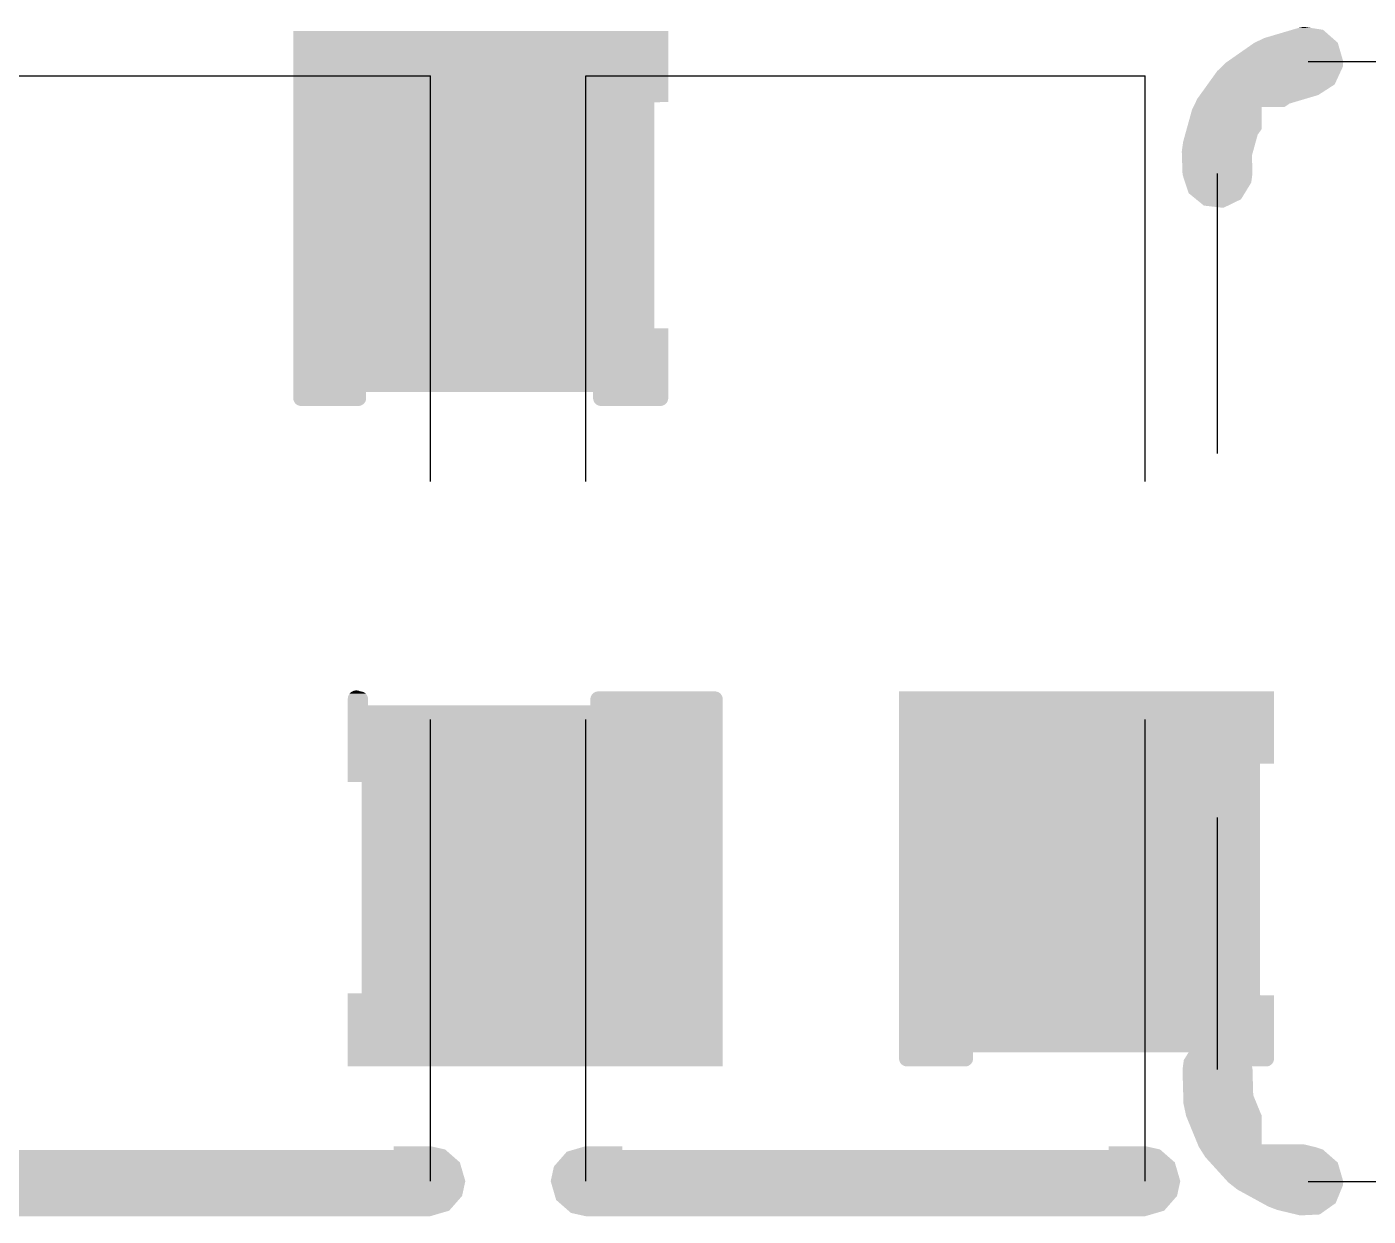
# Model space of a CAD drawing. Extents: x 0 to 3.48, y -0.08 to 2.34.
# Drawn here: x 1.6448 to 1.7406, y 0.239 to 0.324 of the extents above; entities that cross this region are included whole.
import ezdxf

# ---------------------------------------------------------------- set-up
doc = ezdxf.new("R2010")
doc.units = 0
doc.layers.add('GBS', color=7, linetype='Continuous')
doc.layers.add('GTO', color=7, linetype='Continuous')

msp = doc.modelspace()

# ---------------------------------------------------------------- linework, layer by layer
at = {"layer": 'GBS'}
for points in [[(1.663803, 0.323698), (1.663805, 0.323699), (1.690601, 0.323698), (1.690599, 0.323699)], [(1.663803, 0.323696), (1.663803, 0.323698), (1.690602, 0.323696), (1.690601, 0.323698)], [(1.663803, 0.318615), (1.663803, 0.323696), (1.690601, 0.318615), (1.690602, 0.323696)], [(1.663805, 0.323699), (1.663806, 0.3237), (1.690597, 0.323699), (1.663806, 0.3237)], [(1.663805, 0.323699), (1.663805, 0.323699), (1.690599, 0.323699), (1.690597, 0.323699)], [(1.663802, 0.30245), (1.663803, 0.318601), (1.689603, 0.30245), (1.689602, 0.318601)], [(1.663803, 0.318612), (1.663803, 0.318615), (1.690601, 0.318612), (1.690601, 0.318615)], [(1.663803, 0.31861), (1.663803, 0.318612), (1.690597, 0.31861), (1.690601, 0.318612)], [(1.663803, 0.318609), (1.663803, 0.31861), (1.68961, 0.318609), (1.690597, 0.31861)], [(1.663803, 0.318601), (1.663803, 0.318609), (1.689602, 0.318601), (1.68961, 0.318609)], [(1.663802, 0.302442), (1.663802, 0.30245), (1.689611, 0.302442), (1.689603, 0.30245)], [(1.663802, 0.302441), (1.663802, 0.302442), (1.690597, 0.302441), (1.689611, 0.302442)], [(1.663802, 0.302438), (1.663802, 0.302441), (1.690602, 0.302438), (1.690599, 0.302441)], [(1.663802, 0.302441), (1.663802, 0.302441), (1.690599, 0.302441), (1.690597, 0.302441)], [(1.663802, 0.2979), (1.663802, 0.302438), (1.690602, 0.2979), (1.690602, 0.302438)], [(1.663802, 0.297899), (1.663802, 0.2979), (1.66902, 0.297899), (1.685226, 0.2979)], [(1.663802, 0.297891), (1.663802, 0.297899), (1.669012, 0.297891), (1.66902, 0.297899)], [(1.663802, 0.297462), (1.663802, 0.297891), (1.669012, 0.297462), (1.669012, 0.297891)], [(1.663804, 0.297415), (1.663802, 0.297462), (1.66901, 0.297415), (1.669012, 0.297462)], [(1.663804, 0.297413), (1.663804, 0.297415), (1.66901, 0.297413), (1.66901, 0.297415)], [(1.663811, 0.297366), (1.663804, 0.297413), (1.669003, 0.297366), (1.66901, 0.297413)], [(1.663811, 0.297364), (1.663811, 0.297366), (1.669003, 0.297364), (1.669003, 0.297366)], [(1.663821, 0.297318), (1.663811, 0.297364), (1.668993, 0.297318), (1.669003, 0.297364)], [(1.663822, 0.297316), (1.663821, 0.297318), (1.668992, 0.297316), (1.668993, 0.297318)], [(1.663836, 0.297271), (1.663822, 0.297316), (1.668978, 0.297271), (1.668992, 0.297316)], [(1.663836, 0.29727), (1.663836, 0.297271), (1.668978, 0.29727), (1.668978, 0.297271)], [(1.663855, 0.297226), (1.663836, 0.29727), (1.668959, 0.297226), (1.668978, 0.29727)], [(1.663855, 0.297224), (1.663855, 0.297226), (1.668959, 0.297224), (1.668959, 0.297226)], [(1.663877, 0.297182), (1.663855, 0.297224), (1.668937, 0.297182), (1.668959, 0.297224)], [(1.685234, 0.297892), (1.685226, 0.2979), (1.690602, 0.297892), (1.690602, 0.2979)], [(1.685235, 0.297463), (1.685234, 0.297892), (1.690602, 0.297463), (1.690602, 0.297892)], [(1.685235, 0.297462), (1.685235, 0.297463), (1.690602, 0.297462), (1.690602, 0.297463)], [(1.685237, 0.297415), (1.685235, 0.297462), (1.6906, 0.297415), (1.690602, 0.297462)], [(1.685237, 0.297413), (1.685237, 0.297415), (1.6906, 0.297413), (1.6906, 0.297415)], [(1.685243, 0.297366), (1.685237, 0.297413), (1.690593, 0.297366), (1.6906, 0.297413)], [(1.685244, 0.297364), (1.685243, 0.297366), (1.690593, 0.297364), (1.690593, 0.297366)], [(1.685254, 0.297318), (1.685244, 0.297364), (1.690583, 0.297318), (1.690593, 0.297364)], [(1.685254, 0.297316), (1.685254, 0.297318), (1.690582, 0.297316), (1.690583, 0.297318)], [(1.685269, 0.297271), (1.685254, 0.297316), (1.690568, 0.297271), (1.690582, 0.297316)], [(1.685269, 0.29727), (1.685269, 0.297271), (1.690568, 0.29727), (1.690568, 0.297271)], [(1.685287, 0.297226), (1.685269, 0.29727), (1.690549, 0.297226), (1.690568, 0.29727)], [(1.685288, 0.297224), (1.685287, 0.297226), (1.690549, 0.297224), (1.690549, 0.297226)], [(1.68531, 0.297182), (1.685288, 0.297224), (1.690527, 0.297182), (1.690549, 0.297224)], [(1.663878, 0.297181), (1.663877, 0.297182), (1.668936, 0.297181), (1.668937, 0.297182)], [(1.663903, 0.297141), (1.663878, 0.297181), (1.66891, 0.297141), (1.668936, 0.297181)], [(1.663904, 0.297139), (1.663903, 0.297141), (1.66891, 0.297139), (1.66891, 0.297141)], [(1.663933, 0.297102), (1.663904, 0.297139), (1.668881, 0.297102), (1.66891, 0.297139)], [(1.663935, 0.2971), (1.663933, 0.297102), (1.66888, 0.2971), (1.668881, 0.297102)], [(1.663966, 0.297065), (1.663935, 0.2971), (1.668848, 0.297065), (1.66888, 0.2971)], [(1.663968, 0.297064), (1.663966, 0.297065), (1.668846, 0.297064), (1.668848, 0.297065)], [(1.664002, 0.297032), (1.663968, 0.297064), (1.668811, 0.297032), (1.668846, 0.297064)], [(1.664004, 0.297031), (1.664002, 0.297032), (1.66881, 0.297031), (1.668811, 0.297032)], [(1.664041, 0.297002), (1.664004, 0.297031), (1.668772, 0.297002), (1.66881, 0.297031)], [(1.664043, 0.297001), (1.664041, 0.297002), (1.668771, 0.297001), (1.668772, 0.297002)], [(1.664083, 0.296976), (1.664043, 0.297001), (1.668731, 0.296976), (1.668771, 0.297001)], [(1.664085, 0.296975), (1.664083, 0.296976), (1.66873, 0.296975), (1.668731, 0.296976)], [(1.664126, 0.296953), (1.664085, 0.296975), (1.668687, 0.296953), (1.66873, 0.296975)], [(1.664128, 0.296952), (1.664126, 0.296953), (1.668686, 0.296952), (1.668687, 0.296953)], [(1.664172, 0.296934), (1.664128, 0.296952), (1.668642, 0.296934), (1.668686, 0.296952)], [(1.664173, 0.296934), (1.664172, 0.296934), (1.668641, 0.296934), (1.668642, 0.296934)], [(1.664219, 0.29692), (1.664173, 0.296934), (1.668595, 0.29692), (1.668641, 0.296934)], [(1.664221, 0.296919), (1.664219, 0.29692), (1.668594, 0.296919), (1.668595, 0.29692)], [(1.664266, 0.296909), (1.664221, 0.296919), (1.668547, 0.296909), (1.668594, 0.296919)], [(1.664268, 0.296909), (1.664266, 0.296909), (1.668546, 0.296909), (1.668547, 0.296909)], [(1.664315, 0.296902), (1.664268, 0.296909), (1.668499, 0.296902), (1.668546, 0.296909)], [(1.66432, 0.296902), (1.664315, 0.296902), (1.668497, 0.296902), (1.668499, 0.296902)], [(1.664365, 0.2969), (1.66432, 0.296902), (1.668449, 0.2969), (1.668497, 0.296902)], [(1.685311, 0.297181), (1.68531, 0.297182), (1.690526, 0.297181), (1.690527, 0.297182)], [(1.685336, 0.297141), (1.685311, 0.297181), (1.6905, 0.297141), (1.690526, 0.297181)], [(1.685337, 0.297139), (1.685336, 0.297141), (1.6905, 0.297139), (1.6905, 0.297141)], [(1.685366, 0.297102), (1.685337, 0.297139), (1.690471, 0.297102), (1.6905, 0.297139)], [(1.685367, 0.2971), (1.685366, 0.297102), (1.69047, 0.2971), (1.690471, 0.297102)], [(1.685399, 0.297066), (1.685367, 0.2971), (1.690438, 0.297066), (1.69047, 0.2971)], [(1.685401, 0.297064), (1.685399, 0.297066), (1.690436, 0.297064), (1.690438, 0.297066)], [(1.685435, 0.297033), (1.685401, 0.297064), (1.690402, 0.297033), (1.690436, 0.297064)], [(1.685436, 0.297031), (1.685435, 0.297033), (1.6904, 0.297031), (1.690402, 0.297033)], [(1.685474, 0.297003), (1.685436, 0.297031), (1.690363, 0.297003), (1.6904, 0.297031)], [(1.685476, 0.297001), (1.685474, 0.297003), (1.690361, 0.297001), (1.690363, 0.297003)], [(1.685515, 0.296976), (1.685476, 0.297001), (1.690321, 0.296976), (1.690361, 0.297001)], [(1.685517, 0.296975), (1.685515, 0.296976), (1.69032, 0.296975), (1.690321, 0.296976)], [(1.685558, 0.296953), (1.685517, 0.296975), (1.690278, 0.296953), (1.69032, 0.296975)], [(1.68556, 0.296952), (1.685558, 0.296953), (1.690276, 0.296952), (1.690278, 0.296953)], [(1.685604, 0.296934), (1.68556, 0.296952), (1.690232, 0.296934), (1.690276, 0.296952)], [(1.685606, 0.296934), (1.685604, 0.296934), (1.690231, 0.296934), (1.690232, 0.296934)], [(1.685651, 0.29692), (1.685606, 0.296934), (1.690186, 0.29692), (1.690231, 0.296934)], [(1.685653, 0.296919), (1.685651, 0.29692), (1.690184, 0.296919), (1.690186, 0.29692)], [(1.685698, 0.296909), (1.685653, 0.296919), (1.690137, 0.296909), (1.690184, 0.296919)], [(1.685701, 0.296909), (1.685698, 0.296909), (1.690136, 0.296909), (1.690137, 0.296909)], [(1.685747, 0.296902), (1.685701, 0.296909), (1.690089, 0.296902), (1.690136, 0.296909)], [(1.685752, 0.296902), (1.685747, 0.296902), (1.690087, 0.296902), (1.690089, 0.296902)], [(1.685796, 0.2969), (1.685752, 0.296902), (1.69004, 0.2969), (1.690087, 0.296902)], [(1.667716, 0.276096), (1.667724, 0.276128), (1.66913, 0.276096), (1.669119, 0.276128)], [(1.667724, 0.276128), (1.667729, 0.276147), (1.669119, 0.276128), (1.669112, 0.276147)], [(1.667729, 0.276147), (1.667739, 0.276174), (1.669112, 0.276147), (1.669101, 0.276174)], [(1.667739, 0.276174), (1.667747, 0.276197), (1.669101, 0.276174), (1.669089, 0.276197)], [(1.667747, 0.276197), (1.667757, 0.276217), (1.669089, 0.276197), (1.669078, 0.276217)], [(1.667757, 0.276217), (1.66777, 0.276245), (1.669078, 0.276217), (1.669061, 0.276245)], [(1.66777, 0.276245), (1.667778, 0.276259), (1.669061, 0.276245), (1.669052, 0.276259)], [(1.667778, 0.276259), (1.667796, 0.276291), (1.669052, 0.276259), (1.669028, 0.276291)], [(1.667796, 0.276291), (1.667801, 0.276298), (1.669028, 0.276291), (1.669022, 0.276298)], [(1.667801, 0.276298), (1.667827, 0.276334), (1.669022, 0.276298), (1.668989, 0.276334)], [(1.667827, 0.276334), (1.667855, 0.276367), (1.668989, 0.276334), (1.668953, 0.276367)], [(1.667855, 0.276367), (1.667861, 0.276374), (1.668953, 0.276367), (1.668944, 0.276374)], [(1.667861, 0.276374), (1.667884, 0.276397), (1.668944, 0.276374), (1.668914, 0.276397)], [(1.667884, 0.276397), (1.667898, 0.276412), (1.668914, 0.276397), (1.668892, 0.276412)], [(1.667898, 0.276412), (1.667912, 0.276424), (1.668892, 0.276412), (1.668873, 0.276424)], [(1.667912, 0.276424), (1.667938, 0.276446), (1.668873, 0.276424), (1.668831, 0.276446)], [(1.667938, 0.276446), (1.66794, 0.276447), (1.668831, 0.276446), (1.668829, 0.276447)], [(1.66794, 0.276447), (1.667967, 0.276466), (1.668829, 0.276447), (1.668784, 0.276466)], [(1.667967, 0.276466), (1.667982, 0.276476), (1.668784, 0.276466), (1.668751, 0.276476)], [(1.667982, 0.276476), (1.667989, 0.27648), (1.668751, 0.276476), (1.668737, 0.27648)], [(1.667989, 0.27648), (1.668008, 0.276491), (1.668737, 0.27648), (1.668689, 0.276491)], [(1.668008, 0.276491), (1.668019, 0.276498), (1.668689, 0.276491), (1.668641, 0.276498)], [(1.668019, 0.276498), (1.668024, 0.2765), (1.668641, 0.276498), (1.668592, 0.2765)], [(1.668024, 0.2765), (1.668025, 0.276501), (1.668592, 0.2765), (1.668589, 0.276501)], [(1.668025, 0.276501), (1.668028, 0.276502), (1.668589, 0.276501), (1.668586, 0.276502)], [(1.668028, 0.276502), (1.668075, 0.276525), (1.668586, 0.276502), (1.668539, 0.276525)], [(1.668075, 0.276525), (1.668076, 0.276525), (1.668539, 0.276525), (1.668538, 0.276525)], [(1.668076, 0.276525), (1.668125, 0.276543), (1.668538, 0.276525), (1.668489, 0.276543)], [(1.668125, 0.276543), (1.668176, 0.276556), (1.668489, 0.276543), (1.668438, 0.276556)], [(1.668176, 0.276556), (1.668227, 0.276565), (1.668438, 0.276556), (1.668386, 0.276565)], [(1.668227, 0.276565), (1.668228, 0.276566), (1.668386, 0.276565), (1.668384, 0.276566)], [(1.668228, 0.276566), (1.668281, 0.27657), (1.668384, 0.276566), (1.668334, 0.27657)], [(1.685061, 0.276084), (1.685075, 0.276128), (1.694482, 0.276084), (1.694468, 0.276128)], [(1.685075, 0.276131), (1.685093, 0.276174), (1.694467, 0.276131), (1.69445, 0.276174)], [(1.685075, 0.276128), (1.685075, 0.276131), (1.694468, 0.276128), (1.694467, 0.276131)], [(1.685093, 0.276174), (1.685094, 0.276177), (1.69445, 0.276174), (1.694448, 0.276177)], [(1.685094, 0.276177), (1.685116, 0.276217), (1.694448, 0.276177), (1.694427, 0.276217)], [(1.685116, 0.276217), (1.685117, 0.27622), (1.694427, 0.276217), (1.694426, 0.27622)], [(1.685117, 0.27622), (1.685142, 0.276259), (1.694426, 0.27622), (1.694401, 0.276259)], [(1.685142, 0.276259), (1.685143, 0.276261), (1.694401, 0.276259), (1.694399, 0.276261)], [(1.685143, 0.276261), (1.685172, 0.276298), (1.694399, 0.276261), (1.694371, 0.276298)], [(1.685172, 0.276298), (1.685174, 0.2763), (1.694371, 0.276298), (1.694369, 0.2763)], [(1.685174, 0.2763), (1.685205, 0.276334), (1.694369, 0.2763), (1.694338, 0.276334)], [(1.685205, 0.276334), (1.685207, 0.276336), (1.694338, 0.276334), (1.694336, 0.276336)], [(1.685207, 0.276336), (1.685241, 0.276367), (1.694336, 0.276336), (1.694302, 0.276367)], [(1.685241, 0.276367), (1.685243, 0.276369), (1.694302, 0.276367), (1.6943, 0.276369)], [(1.685243, 0.276369), (1.68528, 0.276397), (1.6943, 0.276369), (1.694263, 0.276397)], [(1.68528, 0.276397), (1.685282, 0.276399), (1.694263, 0.276397), (1.694261, 0.276399)], [(1.685282, 0.276399), (1.685321, 0.276424), (1.694261, 0.276399), (1.694222, 0.276424)], [(1.685321, 0.276424), (1.685323, 0.276425), (1.694222, 0.276424), (1.694219, 0.276425)], [(1.685323, 0.276425), (1.685365, 0.276447), (1.694219, 0.276425), (1.694178, 0.276447)], [(1.685365, 0.276447), (1.685367, 0.276448), (1.694178, 0.276447), (1.694176, 0.276448)], [(1.685367, 0.276448), (1.68541, 0.276466), (1.694176, 0.276448), (1.694133, 0.276466)], [(1.68541, 0.276466), (1.685412, 0.276467), (1.694133, 0.276466), (1.69413, 0.276467)], [(1.685412, 0.276467), (1.685456, 0.27648), (1.69413, 0.276467), (1.694086, 0.27648)], [(1.685456, 0.27648), (1.685459, 0.276481), (1.694086, 0.27648), (1.694082, 0.276481)], [(1.685459, 0.276481), (1.685505, 0.276491), (1.694082, 0.276481), (1.694038, 0.276491)], [(1.685505, 0.276491), (1.685507, 0.276492), (1.694038, 0.276491), (1.694036, 0.276492)], [(1.685507, 0.276492), (1.685553, 0.276498), (1.694036, 0.276492), (1.69399, 0.276498)], [(1.685553, 0.276498), (1.685556, 0.276498), (1.69399, 0.276498), (1.693983, 0.276498)], [(1.685556, 0.276498), (1.685604, 0.2765), (1.693983, 0.276498), (1.693941, 0.2765)], [(1.707103, 0.276498), (1.707105, 0.276499), (1.733901, 0.276498), (1.733899, 0.276499)], [(1.707103, 0.276496), (1.707103, 0.276498), (1.733902, 0.276496), (1.733901, 0.276498)], [(1.707103, 0.27134), (1.707103, 0.276496), (1.733901, 0.27134), (1.733902, 0.276496)], [(1.707105, 0.276499), (1.707106, 0.2765), (1.733898, 0.276499), (1.707106, 0.2765)], [(1.707105, 0.276499), (1.707105, 0.276499), (1.733899, 0.276499), (1.733898, 0.276499)], [(1.667702, 0.27599), (1.667706, 0.276034), (1.66915, 0.27599), (1.669145, 0.276034)], [(1.667702, 0.275985), (1.667702, 0.27599), (1.669151, 0.275985), (1.66915, 0.27599)], [(1.667702, 0.275938), (1.667702, 0.275985), (1.669153, 0.275938), (1.669151, 0.275985)], [(1.667702, 0.275508), (1.667702, 0.275938), (1.669154, 0.275508), (1.669153, 0.275938)], [(1.667702, 0.2755), (1.667702, 0.275508), (1.669162, 0.2755), (1.669154, 0.275508)], [(1.667702, 0.270036), (1.667702, 0.2755), (1.694502, 0.270036), (1.694502, 0.2755)], [(1.667706, 0.276034), (1.667707, 0.276044), (1.669145, 0.276034), (1.669142, 0.276044)], [(1.667707, 0.276044), (1.667713, 0.276082), (1.669142, 0.276044), (1.669134, 0.276082)], [(1.667713, 0.276082), (1.667716, 0.276096), (1.669134, 0.276082), (1.66913, 0.276096)], [(1.669162, 0.2755), (1.685033, 0.275501), (1.694502, 0.2755), (1.694502, 0.275501)], [(1.685033, 0.275501), (1.685041, 0.275509), (1.694502, 0.275501), (1.694502, 0.275509)], [(1.685041, 0.275939), (1.685043, 0.275985), (1.694502, 0.275939), (1.6945, 0.275985)], [(1.685041, 0.275938), (1.685041, 0.275939), (1.694502, 0.275938), (1.694502, 0.275939)], [(1.685041, 0.275509), (1.685041, 0.275938), (1.694502, 0.275509), (1.694502, 0.275938)], [(1.685043, 0.275988), (1.685049, 0.276034), (1.6945, 0.275988), (1.694494, 0.276034)], [(1.685043, 0.275985), (1.685043, 0.275988), (1.6945, 0.275985), (1.6945, 0.275988)], [(1.685049, 0.276034), (1.68505, 0.276037), (1.694494, 0.276034), (1.694493, 0.276037)], [(1.68505, 0.276037), (1.68506, 0.276082), (1.694493, 0.276037), (1.694483, 0.276082)], [(1.68506, 0.276082), (1.685061, 0.276084), (1.694483, 0.276082), (1.694482, 0.276084)], [(1.707102, 0.254801), (1.707103, 0.271326), (1.732903, 0.254801), (1.732902, 0.271326)], [(1.707103, 0.271338), (1.707103, 0.27134), (1.733901, 0.271338), (1.733901, 0.27134)], [(1.707103, 0.271335), (1.707103, 0.271338), (1.733897, 0.271335), (1.733901, 0.271338)], [(1.707103, 0.271334), (1.707103, 0.271335), (1.73291, 0.271334), (1.733897, 0.271335)], [(1.707103, 0.271326), (1.707103, 0.271334), (1.732902, 0.271326), (1.73291, 0.271334)], [(1.667704, 0.270032), (1.667702, 0.270036), (1.694502, 0.270032), (1.694502, 0.270036)], [(1.668693, 0.270031), (1.667706, 0.270032), (1.694502, 0.270031), (1.694502, 0.270032)], [(1.668701, 0.270023), (1.668693, 0.270031), (1.694502, 0.270023), (1.694502, 0.270031)], [(1.668702, 0.254926), (1.668701, 0.270023), (1.694501, 0.254926), (1.694502, 0.270023)], [(1.667702, 0.249705), (1.667703, 0.254913), (1.694501, 0.249705), (1.694501, 0.254913)], [(1.667703, 0.254915), (1.667706, 0.254917), (1.694501, 0.254915), (1.694501, 0.254917)], [(1.667703, 0.254913), (1.667703, 0.254915), (1.694501, 0.254913), (1.694501, 0.254915)], [(1.667706, 0.254917), (1.668694, 0.254918), (1.694501, 0.254917), (1.694501, 0.254918)], [(1.668694, 0.254918), (1.668702, 0.254926), (1.694501, 0.254918), (1.694501, 0.254926)], [(1.707102, 0.254793), (1.707102, 0.254801), (1.732911, 0.254793), (1.732903, 0.254801)], [(1.707102, 0.254792), (1.707102, 0.254793), (1.733898, 0.254792), (1.732911, 0.254793)], [(1.707102, 0.254789), (1.707102, 0.254792), (1.733902, 0.254789), (1.733899, 0.254792)], [(1.707102, 0.254792), (1.707102, 0.254792), (1.733899, 0.254792), (1.733898, 0.254792)], [(1.707102, 0.2507), (1.707102, 0.254789), (1.733902, 0.2507), (1.733902, 0.254789)], [(1.707102, 0.250699), (1.707102, 0.2507), (1.712399, 0.250699), (1.728627, 0.2507)], [(1.707102, 0.250691), (1.707102, 0.250699), (1.712391, 0.250691), (1.712399, 0.250699)], [(1.707102, 0.250262), (1.707102, 0.250691), (1.712391, 0.250262), (1.712391, 0.250691)], [(1.707104, 0.250215), (1.707102, 0.250262), (1.712389, 0.250215), (1.712391, 0.250262)], [(1.728635, 0.250692), (1.728627, 0.2507), (1.733902, 0.250692), (1.733902, 0.2507)], [(1.728636, 0.250263), (1.728635, 0.250692), (1.733902, 0.250263), (1.733902, 0.250692)], [(1.728636, 0.250262), (1.728636, 0.250263), (1.733902, 0.250262), (1.733902, 0.250263)], [(1.728638, 0.250215), (1.728636, 0.250262), (1.7339, 0.250215), (1.733902, 0.250262)], [(1.667703, 0.249704), (1.667702, 0.249705), (1.694501, 0.249704), (1.694501, 0.249705)], [(1.667704, 0.249703), (1.667703, 0.249704), (1.694501, 0.249703), (1.694501, 0.249704)], [(1.667704, 0.249701), (1.667704, 0.249703), (1.694499, 0.249701), (1.694501, 0.249703)], [(1.667706, 0.249701), (1.667704, 0.249701), (1.694498, 0.249701), (1.694499, 0.249701)], [(1.694497, 0.2497), (1.667706, 0.249701), (1.694497, 0.2497), (1.694498, 0.249701)], [(1.707104, 0.250213), (1.707104, 0.250215), (1.712389, 0.250213), (1.712389, 0.250215)], [(1.707111, 0.250166), (1.707104, 0.250213), (1.712382, 0.250166), (1.712389, 0.250213)], [(1.707111, 0.250164), (1.707111, 0.250166), (1.712382, 0.250164), (1.712382, 0.250166)], [(1.707121, 0.250118), (1.707111, 0.250164), (1.712372, 0.250118), (1.712382, 0.250164)], [(1.707122, 0.250117), (1.707121, 0.250118), (1.712371, 0.250117), (1.712372, 0.250118)], [(1.707136, 0.250071), (1.707122, 0.250117), (1.712357, 0.250071), (1.712371, 0.250117)], [(1.707137, 0.25007), (1.707136, 0.250071), (1.712357, 0.25007), (1.712357, 0.250071)], [(1.707154, 0.250026), (1.707137, 0.25007), (1.712338, 0.250026), (1.712357, 0.25007)], [(1.707155, 0.250024), (1.707154, 0.250026), (1.712338, 0.250024), (1.712338, 0.250026)], [(1.707177, 0.249982), (1.707155, 0.250024), (1.712316, 0.249982), (1.712338, 0.250024)], [(1.707178, 0.249981), (1.707177, 0.249982), (1.712315, 0.249981), (1.712316, 0.249982)], [(1.707203, 0.249941), (1.707178, 0.249981), (1.712289, 0.249941), (1.712315, 0.249981)], [(1.707205, 0.249939), (1.707203, 0.249941), (1.712289, 0.249939), (1.712289, 0.249941)], [(1.707233, 0.249902), (1.707205, 0.249939), (1.71226, 0.249902), (1.712289, 0.249939)], [(1.707235, 0.2499), (1.707233, 0.249902), (1.712259, 0.2499), (1.71226, 0.249902)], [(1.707266, 0.249866), (1.707235, 0.2499), (1.712227, 0.249866), (1.712259, 0.2499)], [(1.707268, 0.249864), (1.707266, 0.249866), (1.712225, 0.249864), (1.712227, 0.249866)], [(1.707302, 0.249832), (1.707268, 0.249864), (1.71219, 0.249832), (1.712225, 0.249864)], [(1.707304, 0.249831), (1.707302, 0.249832), (1.712189, 0.249831), (1.71219, 0.249832)], [(1.707341, 0.249802), (1.707304, 0.249831), (1.712152, 0.249802), (1.712189, 0.249831)], [(1.707343, 0.249801), (1.707341, 0.249802), (1.71215, 0.249801), (1.712152, 0.249802)], [(1.707383, 0.249776), (1.707343, 0.249801), (1.71211, 0.249776), (1.71215, 0.249801)], [(1.707385, 0.249775), (1.707383, 0.249776), (1.712109, 0.249775), (1.71211, 0.249776)], [(1.707426, 0.249753), (1.707385, 0.249775), (1.712066, 0.249753), (1.712109, 0.249775)], [(1.707428, 0.249752), (1.707426, 0.249753), (1.712065, 0.249752), (1.712066, 0.249753)], [(1.707472, 0.249734), (1.707428, 0.249752), (1.712021, 0.249734), (1.712065, 0.249752)], [(1.707473, 0.249734), (1.707472, 0.249734), (1.71202, 0.249734), (1.712021, 0.249734)], [(1.707519, 0.24972), (1.707473, 0.249734), (1.711974, 0.24972), (1.71202, 0.249734)], [(1.707521, 0.249719), (1.707519, 0.24972), (1.711973, 0.249719), (1.711974, 0.24972)], [(1.707566, 0.249709), (1.707521, 0.249719), (1.711926, 0.249709), (1.711973, 0.249719)], [(1.707568, 0.249709), (1.707566, 0.249709), (1.711925, 0.249709), (1.711926, 0.249709)], [(1.707615, 0.249702), (1.707568, 0.249709), (1.711878, 0.249702), (1.711925, 0.249709)], [(1.70762, 0.249702), (1.707615, 0.249702), (1.711876, 0.249702), (1.711878, 0.249702)], [(1.707664, 0.2497), (1.70762, 0.249702), (1.711828, 0.2497), (1.711876, 0.249702)], [(1.728638, 0.250213), (1.728638, 0.250215), (1.733899, 0.250213), (1.7339, 0.250215)], [(1.728644, 0.250166), (1.728638, 0.250213), (1.733893, 0.250166), (1.733899, 0.250213)], [(1.728645, 0.250164), (1.728644, 0.250166), (1.733893, 0.250164), (1.733893, 0.250166)], [(1.728655, 0.250118), (1.728645, 0.250164), (1.733883, 0.250118), (1.733893, 0.250164)], [(1.728655, 0.250117), (1.728655, 0.250118), (1.733882, 0.250117), (1.733883, 0.250118)], [(1.728669, 0.250071), (1.728655, 0.250117), (1.733868, 0.250071), (1.733882, 0.250117)], [(1.72867, 0.25007), (1.728669, 0.250071), (1.733868, 0.25007), (1.733868, 0.250071)], [(1.728688, 0.250026), (1.72867, 0.25007), (1.73385, 0.250026), (1.733868, 0.25007)], [(1.728689, 0.250024), (1.728688, 0.250026), (1.733849, 0.250024), (1.73385, 0.250026)], [(1.728711, 0.249982), (1.728689, 0.250024), (1.733827, 0.249982), (1.733849, 0.250024)], [(1.728712, 0.249981), (1.728711, 0.249982), (1.733826, 0.249981), (1.733827, 0.249982)], [(1.728737, 0.249941), (1.728712, 0.249981), (1.733801, 0.249941), (1.733826, 0.249981)], [(1.728738, 0.249939), (1.728737, 0.249941), (1.733799, 0.249939), (1.733801, 0.249941)], [(1.728767, 0.249902), (1.728738, 0.249939), (1.733771, 0.249902), (1.733799, 0.249939)], [(1.728768, 0.2499), (1.728767, 0.249902), (1.73377, 0.2499), (1.733771, 0.249902)], [(1.7288, 0.249866), (1.728768, 0.2499), (1.733738, 0.249866), (1.73377, 0.2499)], [(1.728801, 0.249864), (1.7288, 0.249866), (1.733736, 0.249864), (1.733738, 0.249866)], [(1.728836, 0.249833), (1.728801, 0.249864), (1.733702, 0.249833), (1.733736, 0.249864)], [(1.728837, 0.249831), (1.728836, 0.249833), (1.7337, 0.249831), (1.733702, 0.249833)], [(1.728875, 0.249803), (1.728837, 0.249831), (1.733663, 0.249803), (1.7337, 0.249831)], [(1.728877, 0.249801), (1.728875, 0.249803), (1.733661, 0.249801), (1.733663, 0.249803)], [(1.728916, 0.249776), (1.728877, 0.249801), (1.733621, 0.249776), (1.733661, 0.249801)], [(1.728918, 0.249775), (1.728916, 0.249776), (1.73362, 0.249775), (1.733621, 0.249776)], [(1.72896, 0.249753), (1.728918, 0.249775), (1.733578, 0.249753), (1.73362, 0.249775)], [(1.728962, 0.249752), (1.72896, 0.249753), (1.733576, 0.249752), (1.733578, 0.249753)], [(1.729005, 0.249734), (1.728962, 0.249752), (1.733532, 0.249734), (1.733576, 0.249752)], [(1.729007, 0.249734), (1.729005, 0.249734), (1.733531, 0.249734), (1.733532, 0.249734)], [(1.729052, 0.24972), (1.729007, 0.249734), (1.733486, 0.24972), (1.733531, 0.249734)], [(1.729055, 0.249719), (1.729052, 0.24972), (1.733484, 0.249719), (1.733486, 0.24972)], [(1.7291, 0.249709), (1.729055, 0.249719), (1.733437, 0.249709), (1.733484, 0.249719)], [(1.729102, 0.249709), (1.7291, 0.249709), (1.733436, 0.249709), (1.733437, 0.249709)], [(1.729148, 0.249702), (1.729102, 0.249709), (1.733389, 0.249702), (1.733436, 0.249709)], [(1.729153, 0.249702), (1.729148, 0.249702), (1.733387, 0.249702), (1.733389, 0.249702)], [(1.729197, 0.2497), (1.729153, 0.249702), (1.73334, 0.2497), (1.733387, 0.249702)]]:
    msp.add_solid(points, dxfattribs=at)
at = {"layer": 'GTO'}
for points in [[(1.736348, 0.321515), (1.764457, 0.321515)], [(1.633602, 0.3205), (1.673602, 0.3205)], [(1.673602, 0.2915), (1.673602, 0.3205)], [(1.684702, 0.2915), (1.684702, 0.3205)], [(1.684702, 0.3205), (1.724702, 0.3205)], [(1.724702, 0.2915), (1.724702, 0.3205)], [(1.729861, 0.293504), (1.729861, 0.313512)], [(1.673602, 0.2415), (1.673602, 0.2745)], [(1.684702, 0.2415), (1.684702, 0.2745)], [(1.724702, 0.2415), (1.724702, 0.2745)], [(1.729861, 0.249488), (1.729861, 0.267495)], [(1.736348, 0.241485), (1.764457, 0.241485)]]:
    msp.add_lwpolyline(points, dxfattribs=at)
for points in [[(1.732514, 0.322859), (1.733198, 0.323189), (1.738456, 0.322859), (1.738079, 0.323189)], [(1.733198, 0.323189), (1.735197, 0.323782), (1.738079, 0.323189), (1.737403, 0.323782)], [(1.735197, 0.323782), (1.735637, 0.323912), (1.737403, 0.323782), (1.73655, 0.323912)], [(1.735637, 0.323912), (1.736019, 0.323993), (1.73655, 0.323912), (1.736019, 0.323993)], [(1.730579, 0.321515), (1.732477, 0.322841), (1.738848, 0.321515), (1.738461, 0.322841)], [(1.732477, 0.322841), (1.732514, 0.322859), (1.738461, 0.322841), (1.738456, 0.322859)], [(1.730164, 0.321148), (1.730433, 0.321413), (1.738821, 0.321148), (1.738841, 0.321413)], [(1.730433, 0.321413), (1.730579, 0.321515), (1.738841, 0.321413), (1.738848, 0.321515)], [(1.729154, 0.319876), (1.729835, 0.320824), (1.738236, 0.319876), (1.738672, 0.320824)], [(1.729835, 0.320824), (1.730164, 0.321148), (1.738672, 0.320824), (1.738821, 0.321148)], [(1.728609, 0.319118), (1.729154, 0.319876), (1.737059, 0.319118), (1.738236, 0.319876)], [(1.728141, 0.318276), (1.728253, 0.318509), (1.734672, 0.318276), (1.735007, 0.318509)], [(1.728253, 0.31851), (1.728416, 0.318851), (1.735009, 0.31851), (1.736157, 0.318851)], [(1.728253, 0.318509), (1.728253, 0.31851), (1.735007, 0.318509), (1.735009, 0.31851)], [(1.728416, 0.318851), (1.728609, 0.319118), (1.736157, 0.318851), (1.737059, 0.319118)], [(1.72766, 0.316699), (1.728035, 0.318053), (1.733027, 0.316699), (1.733027, 0.318053)], [(1.728035, 0.318053), (1.728037, 0.318059), (1.733027, 0.318053), (1.733027, 0.318059)], [(1.728037, 0.318059), (1.728137, 0.318267), (1.733027, 0.318059), (1.733027, 0.318267)], [(1.728137, 0.318267), (1.72814, 0.318275), (1.733027, 0.318267), (1.733035, 0.318275)], [(1.72814, 0.318275), (1.728141, 0.318276), (1.73467, 0.318275), (1.734672, 0.318276)], [(1.727548, 0.316294), (1.727659, 0.316697), (1.732737, 0.316294), (1.733026, 0.316697)], [(1.727659, 0.316697), (1.72766, 0.316699), (1.733026, 0.316697), (1.733027, 0.316699)], [(1.72731, 0.315095), (1.727401, 0.315764), (1.732404, 0.315095), (1.732589, 0.315764)], [(1.727401, 0.315764), (1.727547, 0.316291), (1.732589, 0.315764), (1.732735, 0.316291)], [(1.727547, 0.316291), (1.727548, 0.316294), (1.732735, 0.316291), (1.732737, 0.316294)], [(1.727311, 0.315015), (1.72731, 0.315095), (1.732382, 0.315015), (1.732404, 0.315095)], [(1.727318, 0.314796), (1.727311, 0.315015), (1.732321, 0.314796), (1.732382, 0.315015)], [(1.727318, 0.314794), (1.727318, 0.314796), (1.732321, 0.314794), (1.732321, 0.314796)], [(1.727357, 0.313593), (1.727318, 0.314794), (1.73236, 0.313593), (1.732321, 0.314794)], [(1.72736, 0.313512), (1.727357, 0.313593), (1.732361, 0.313512), (1.73236, 0.313593)], [(1.727362, 0.313432), (1.72736, 0.313512), (1.73235, 0.313432), (1.732361, 0.313512)], [(1.727551, 0.312861), (1.727362, 0.313432), (1.732272, 0.312861), (1.73235, 0.313432)], [(1.727803, 0.312102), (1.727551, 0.312861), (1.731806, 0.312102), (1.732272, 0.312861)], [(1.728336, 0.311668), (1.727803, 0.312102), (1.731539, 0.311668), (1.731806, 0.312102)], [(1.728888, 0.311219), (1.728336, 0.311668), (1.730612, 0.311219), (1.731539, 0.311668)], [(1.730279, 0.311057), (1.728888, 0.311219), (1.730279, 0.311057), (1.730612, 0.311219)], [(1.72791, 0.25089), (1.728193, 0.251345), (1.731927, 0.25089), (1.731375, 0.251345)], [(1.728193, 0.251345), (1.729102, 0.25178), (1.731375, 0.251345), (1.730846, 0.25178)], [(1.729102, 0.25178), (1.729456, 0.251949), (1.730846, 0.25178), (1.729456, 0.251949)], [(1.727453, 0.250156), (1.72791, 0.25089), (1.732166, 0.250156), (1.731927, 0.25089)], [(1.727361, 0.249488), (1.727371, 0.249559), (1.732362, 0.249488), (1.73236, 0.249559)], [(1.727362, 0.249417), (1.727361, 0.249488), (1.732364, 0.249417), (1.732362, 0.249488)], [(1.727412, 0.247649), (1.727362, 0.249417), (1.732414, 0.247649), (1.732364, 0.249417)], [(1.727371, 0.249559), (1.727453, 0.250156), (1.73236, 0.249559), (1.732166, 0.250156)], [(1.727412, 0.247646), (1.727412, 0.247649), (1.732415, 0.247646), (1.732414, 0.247649)], [(1.727427, 0.247105), (1.727412, 0.247646), (1.732637, 0.247105), (1.732415, 0.247646)], [(1.727429, 0.247048), (1.727427, 0.247105), (1.73266, 0.247048), (1.732637, 0.247105)], [(1.727596, 0.246263), (1.727429, 0.247048), (1.732983, 0.246263), (1.73266, 0.247048)], [(1.727596, 0.24626), (1.727596, 0.246263), (1.732984, 0.24626), (1.732983, 0.246263)], [(1.727606, 0.246214), (1.727596, 0.24626), (1.733026, 0.246214), (1.732984, 0.24626)], [(1.727607, 0.246211), (1.727606, 0.246214), (1.733027, 0.246211), (1.733026, 0.246214)], [(1.727615, 0.246169), (1.727607, 0.246211), (1.733027, 0.246169), (1.733027, 0.246211)], [(1.728452, 0.244133), (1.727615, 0.246169), (1.733027, 0.244133), (1.733027, 0.246169)], [(1.631589, 0.242844), (1.632258, 0.243608), (1.67571, 0.242844), (1.674838, 0.243608)], [(1.632258, 0.243608), (1.632659, 0.243725), (1.674838, 0.243608), (1.674704, 0.243725)], [(1.632659, 0.243725), (1.63266, 0.243725), (1.670969, 0.243725), (1.636235, 0.243725)], [(1.670969, 0.243725), (1.670977, 0.243733), (1.674704, 0.243725), (1.674695, 0.243733)], [(1.670977, 0.243766), (1.670977, 0.244), (1.674657, 0.243766), (1.673602, 0.244)], [(1.670977, 0.243733), (1.670977, 0.243766), (1.674695, 0.243733), (1.674657, 0.243766)], [(1.682689, 0.242844), (1.683358, 0.243608), (1.72681, 0.242844), (1.725938, 0.243608)], [(1.683358, 0.243608), (1.683759, 0.243725), (1.725938, 0.243608), (1.725804, 0.243725)], [(1.683759, 0.243725), (1.68376, 0.243725), (1.722069, 0.243725), (1.687335, 0.243725)], [(1.68376, 0.243725), (1.683787, 0.243733), (1.687335, 0.243725), (1.687327, 0.243733)], [(1.683787, 0.243733), (1.684702, 0.244), (1.687327, 0.243733), (1.687327, 0.244)], [(1.684702, 0.244), (1.684702, 0.244), (1.687327, 0.244), (1.684702, 0.244)], [(1.722069, 0.243725), (1.722077, 0.243733), (1.725804, 0.243725), (1.725795, 0.243733)], [(1.722077, 0.243766), (1.722077, 0.244), (1.725757, 0.243766), (1.724702, 0.244)], [(1.722077, 0.243733), (1.722077, 0.243766), (1.725795, 0.243733), (1.725757, 0.243766)], [(1.728455, 0.244125), (1.728452, 0.244133), (1.733035, 0.244125), (1.733027, 0.244133)], [(1.728525, 0.243954), (1.728455, 0.244125), (1.736774, 0.243954), (1.736062, 0.244125)], [(1.72855, 0.243916), (1.728525, 0.243954), (1.736933, 0.243916), (1.736774, 0.243954)], [(1.728654, 0.243752), (1.72855, 0.243916), (1.737403, 0.243752), (1.736933, 0.243916)], [(1.728989, 0.243222), (1.728654, 0.243752), (1.738007, 0.243222), (1.737403, 0.243752)], [(1.631102, 0.2415), (1.631335, 0.242555), (1.676102, 0.2415), (1.675794, 0.242555)], [(1.631335, 0.242555), (1.631589, 0.242844), (1.675794, 0.242555), (1.67571, 0.242844)], [(1.682202, 0.2415), (1.682435, 0.242555), (1.727202, 0.2415), (1.726894, 0.242555)], [(1.682435, 0.242555), (1.682689, 0.242844), (1.726894, 0.242555), (1.72681, 0.242844)], [(1.729346, 0.242829), (1.728989, 0.243222), (1.738456, 0.242829), (1.738007, 0.243222)], [(1.730568, 0.241485), (1.729346, 0.242829), (1.738848, 0.241485), (1.738456, 0.242829)], [(1.63141, 0.240445), (1.631102, 0.2415), (1.675868, 0.240445), (1.676102, 0.2415)], [(1.68251, 0.240445), (1.682202, 0.2415), (1.726968, 0.240445), (1.727202, 0.2415)], [(1.730638, 0.241409), (1.730568, 0.241485), (1.738844, 0.241409), (1.738848, 0.241485)], [(1.730871, 0.241225), (1.730638, 0.241409), (1.738834, 0.241225), (1.738844, 0.241409)], [(1.731286, 0.240899), (1.730871, 0.241225), (1.738701, 0.240899), (1.738834, 0.241225)], [(1.733055, 0.239929), (1.731286, 0.240899), (1.738305, 0.239929), (1.738701, 0.240899)], [(1.631494, 0.240156), (1.63141, 0.240445), (1.675615, 0.240156), (1.675868, 0.240445)], [(1.632366, 0.239392), (1.631494, 0.240156), (1.674946, 0.239392), (1.675615, 0.240156)], [(1.682594, 0.240156), (1.68251, 0.240445), (1.726715, 0.240156), (1.726968, 0.240445)], [(1.683466, 0.239392), (1.682594, 0.240156), (1.726046, 0.239392), (1.726715, 0.240156)], [(1.733489, 0.239692), (1.733055, 0.239929), (1.737968, 0.239692), (1.738305, 0.239929)], [(1.734105, 0.239453), (1.733489, 0.239692), (1.737631, 0.239453), (1.737968, 0.239692)], [(1.632547, 0.239234), (1.632366, 0.239392), (1.674402, 0.239234), (1.674946, 0.239392)], [(1.633602, 0.239), (1.632547, 0.239234), (1.673602, 0.239), (1.674402, 0.239234)], [(1.683647, 0.239234), (1.683466, 0.239392), (1.725502, 0.239234), (1.726046, 0.239392)], [(1.684702, 0.239), (1.683647, 0.239234), (1.724702, 0.239), (1.725502, 0.239234)], [(1.735485, 0.239121), (1.734105, 0.239453), (1.737162, 0.239121), (1.737631, 0.239453)], [(1.735763, 0.239054), (1.735485, 0.239121), (1.735763, 0.239054), (1.737162, 0.239121)]]:
    msp.add_solid(points, dxfattribs=at)

doc.saveas('drawing.dxf')
